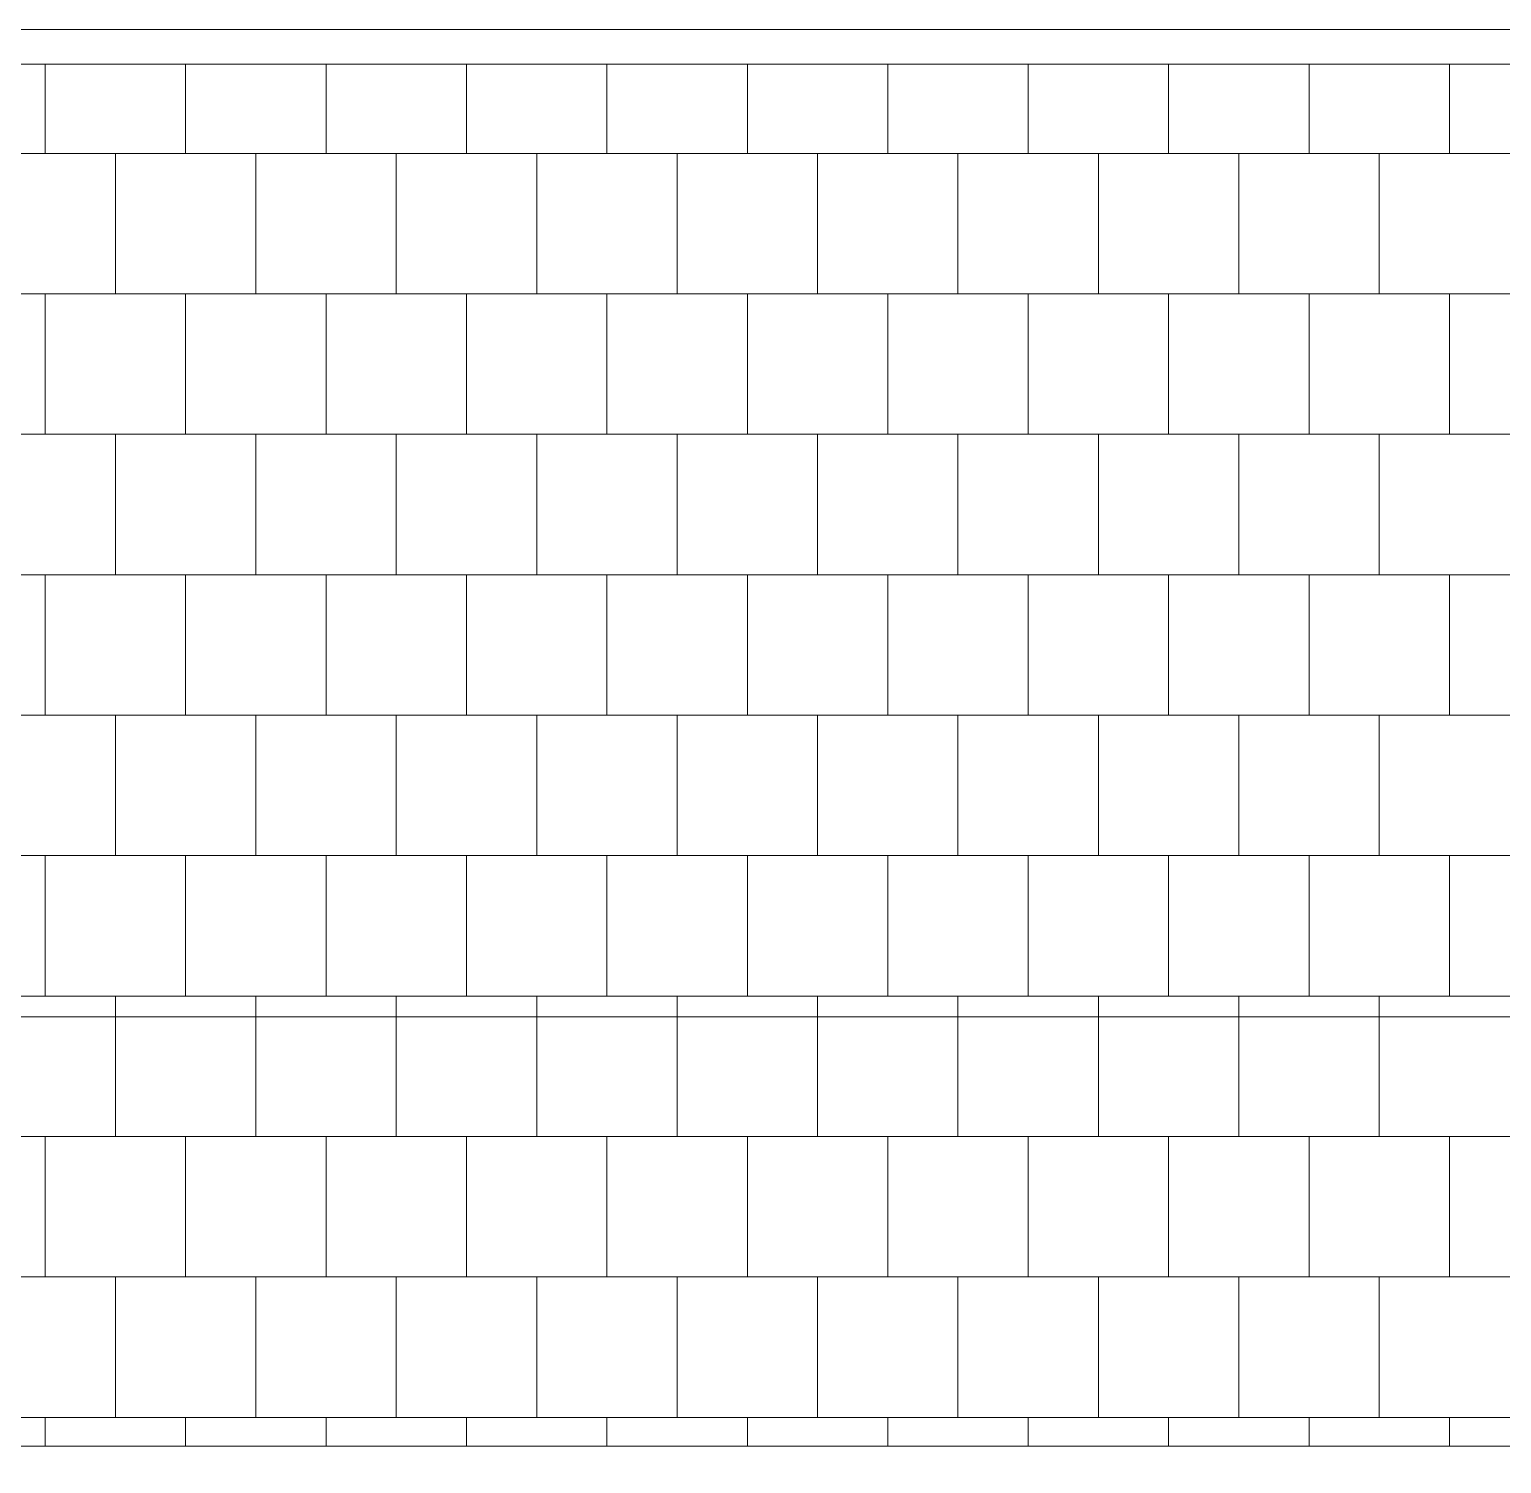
# Model space of a CAD drawing. Header units: metres. Extents: x 149 to 429, y -3 to 162.
# Drawn here: x 367.74 to 374.13, y 86.82 to 93.04 of the extents above; entities that cross this region are included whole.
import ezdxf

# ---------------------------------------------------------------- set-up
doc = ezdxf.new("R2010")
doc.units = ezdxf.units.M
doc.layers.add('1053_ARQ_BASE_MATADOURO_dwg', color=7, linetype='Continuous', lineweight=5, true_color=0x767676)
for name, color, linetype, lineweight in [('A-COTAS', 7, 'Continuous', 9), ('A-ESQ-PORTAS', 7, 'Continuous', 20), ('A-PISO', 7, 'Continuous', 5)]:
    doc.layers.add(name, color=color, linetype=linetype, lineweight=lineweight)

# ---------------------------------------------------------------- blocks, each defined once
blk = doc.blocks.new('1053_ARQ_BASE_MATADOURO_dwg_arq geral tgov-4039641-TÉRREO 1_20 - Dependente 2')
at = {"color": 253, "lineweight": 5, "true_color": 0xaaaaaa}
blk.add_line((47.2593, 9.7059), (23.9972, 9.7059), dxfattribs=at)
at = {"color": 253, "lineweight": 5, "true_color": 0xaaaaaa, "flags": 128}
blk.add_lwpolyline([(23.9972, 3.7065), (62.5, 3.7065), (62.5, 3.5558), (23.9972, 3.5558), (23.9972, 3.7065), (23.9972, 9.8559), (47.2592, 9.8559)], dxfattribs=at)
at = {"layer": 'A-COTAS', "color": 253, "true_color": 0xaaaaaa}
blk.add_line((60.9375, 5.5707), (24.0597, 5.5707), dxfattribs=at)
at = {"layer": 'A-ESQ-PORTAS', "color": 253, "true_color": 0xaaaaaa, "flags": 128}
blk.add_lwpolyline([(23.9972, 0.8597), (23.9972, 3.7065), (39.8493, 3.7065)], dxfattribs=at)
at = {"layer": 'A-PISO', "color": 253, "true_color": 0xaaaaaa}
for p, q in [((31.1916, 9.3182), (31.1916, 9.7059)), ((31.8012, 9.3182), (31.8012, 9.7059)), ((32.4108, 9.3182), (32.4108, 9.7059)), ((33.0204, 9.3182), (33.0204, 9.7059)), ((33.63, 9.3182), (33.63, 9.7059)), ((34.2396, 9.3182), (34.2396, 9.7059)), ((34.8492, 9.3182), (34.8492, 9.7059)), ((35.4588, 9.3182), (35.4588, 9.7059)), ((36.0684, 9.3182), (36.0684, 9.7059)), ((36.678, 9.3182), (36.678, 9.7059)), ((37.2876, 9.3182), (37.2876, 9.7059)), ((23.9972, 9.3182), (62.5, 9.3182)), ((31.4964, 8.7086), (31.4964, 9.3182)), ((32.106, 8.7086), (32.106, 9.3182)), ((32.7156, 8.7086), (32.7156, 9.3182)), ((33.3252, 8.7086), (33.3252, 9.3182)), ((33.9348, 8.7086), (33.9348, 9.3182)), ((34.5444, 8.7086), (34.5444, 9.3182)), ((35.154, 8.7086), (35.154, 9.3182)), ((35.7636, 8.7086), (35.7636, 9.3182)), ((36.3732, 8.7086), (36.3732, 9.3182)), ((36.9828, 8.7086), (36.9828, 9.3182)), ((23.9972, 8.7086), (62.5, 8.7086)), ((31.1916, 8.099), (31.1916, 8.7086)), ((31.8012, 8.099), (31.8012, 8.7086)), ((32.4108, 8.099), (32.4108, 8.7086)), ((33.0204, 8.099), (33.0204, 8.7086)), ((33.63, 8.099), (33.63, 8.7086)), ((34.2396, 8.099), (34.2396, 8.7086)), ((34.8492, 8.099), (34.8492, 8.7086)), ((35.4588, 8.099), (35.4588, 8.7086)), ((36.0684, 8.099), (36.0684, 8.7086)), ((36.678, 8.099), (36.678, 8.7086)), ((37.2876, 8.099), (37.2876, 8.7086)), ((23.9972, 8.099), (62.5, 8.099)), ((31.4964, 7.4894), (31.4964, 8.099)), ((32.106, 7.4894), (32.106, 8.099)), ((32.7156, 7.4894), (32.7156, 8.099)), ((33.3252, 7.4894), (33.3252, 8.099)), ((33.9348, 7.4894), (33.9348, 8.099)), ((34.5444, 7.4894), (34.5444, 8.099)), ((35.154, 7.4894), (35.154, 8.099)), ((35.7636, 7.4894), (35.7636, 8.099)), ((36.3732, 7.4894), (36.3732, 8.099)), ((36.9828, 7.4894), (36.9828, 8.099)), ((23.9972, 7.4894), (62.5, 7.4894)), ((31.1916, 6.8798), (31.1916, 7.4894)), ((31.8012, 6.8798), (31.8012, 7.4894)), ((32.4108, 6.8798), (32.4108, 7.4894)), ((33.0204, 6.8798), (33.0204, 7.4894)), ((33.63, 6.8798), (33.63, 7.4894)), ((34.2396, 6.8798), (34.2396, 7.4894)), ((34.8492, 6.8798), (34.8492, 7.4894)), ((35.4588, 6.8798), (35.4588, 7.4894)), ((36.0684, 6.8798), (36.0684, 7.4894)), ((36.678, 6.8798), (36.678, 7.4894)), ((37.2876, 6.8798), (37.2876, 7.4894)), ((23.9972, 6.8798), (62.5, 6.8798)), ((31.4964, 6.2702), (31.4964, 6.8798)), ((32.106, 6.2702), (32.106, 6.8798)), ((32.7156, 6.2702), (32.7156, 6.8798)), ((33.3252, 6.2702), (33.3252, 6.8798)), ((33.9348, 6.2702), (33.9348, 6.8798)), ((34.5444, 6.2702), (34.5444, 6.8798)), ((35.154, 6.2702), (35.154, 6.8798)), ((35.7636, 6.2702), (35.7636, 6.8798)), ((36.3732, 6.2702), (36.3732, 6.8798)), ((36.9828, 6.2702), (36.9828, 6.8798)), ((23.9972, 6.2702), (62.5, 6.2702)), ((31.1916, 5.6606), (31.1916, 6.2702)), ((31.8012, 5.6606), (31.8012, 6.2702)), ((32.4108, 5.6606), (32.4108, 6.2702)), ((33.0204, 5.6606), (33.0204, 6.2702)), ((33.63, 5.6606), (33.63, 6.2702)), ((34.2396, 5.6606), (34.2396, 6.2702)), ((34.8492, 5.6606), (34.8492, 6.2702)), ((35.4588, 5.6606), (35.4588, 6.2702)), ((36.0684, 5.6606), (36.0684, 6.2702)), ((36.678, 5.6606), (36.678, 6.2702)), ((37.2876, 5.6606), (37.2876, 6.2702)), ((23.9972, 5.6606), (62.5, 5.6606)), ((31.4964, 5.051), (31.4964, 5.6606)), ((32.106, 5.051), (32.106, 5.6606)), ((32.7156, 5.051), (32.7156, 5.6606)), ((33.3252, 5.051), (33.3252, 5.6606)), ((33.9348, 5.051), (33.9348, 5.6606)), ((34.5444, 5.051), (34.5444, 5.6606)), ((35.154, 5.051), (35.154, 5.6606)), ((35.7636, 5.051), (35.7636, 5.6606)), ((36.3732, 5.051), (36.3732, 5.6606)), ((36.9828, 5.051), (36.9828, 5.6606)), ((23.9972, 5.051), (62.5, 5.051)), ((31.1916, 4.4414), (31.1916, 5.051)), ((31.8012, 4.4414), (31.8012, 5.051)), ((32.4108, 4.4414), (32.4108, 5.051)), ((33.0204, 4.4414), (33.0204, 5.051)), ((33.63, 4.4414), (33.63, 5.051)), ((34.2396, 4.4414), (34.2396, 5.051)), ((34.8492, 4.4414), (34.8492, 5.051)), ((35.4588, 4.4414), (35.4588, 5.051)), ((36.0684, 4.4414), (36.0684, 5.051)), ((36.678, 4.4414), (36.678, 5.051)), ((37.2876, 4.4414), (37.2876, 5.051)), ((23.9972, 4.4414), (62.5, 4.4414)), ((31.4964, 3.8318), (31.4964, 4.4414)), ((32.106, 3.8318), (32.106, 4.4414)), ((32.7156, 3.8318), (32.7156, 4.4414)), ((33.3252, 3.8318), (33.3252, 4.4414)), ((33.9348, 3.8318), (33.9348, 4.4414)), ((34.5444, 3.8318), (34.5444, 4.4414)), ((35.154, 3.8318), (35.154, 4.4414)), ((35.7636, 3.8318), (35.7636, 4.4414)), ((36.3732, 3.8318), (36.3732, 4.4414)), ((36.9828, 3.8318), (36.9828, 4.4414)), ((23.9972, 3.8318), (62.5, 3.8318)), ((31.1916, 3.7064), (31.1916, 3.8318)), ((31.8012, 3.7064), (31.8012, 3.8318)), ((32.4108, 3.7064), (32.4108, 3.8318)), ((33.0204, 3.7064), (33.0204, 3.8318)), ((33.63, 3.7063), (33.63, 3.8318)), ((34.2396, 3.7063), (34.2396, 3.8318)), ((34.8492, 3.7063), (34.8492, 3.8318)), ((35.4588, 3.7063), (35.4588, 3.8318)), ((36.0684, 3.7063), (36.0684, 3.8318)), ((36.678, 3.7063), (36.678, 3.8318)), ((37.2876, 3.7063), (37.2876, 3.8318))]:
    blk.add_line(p, q, dxfattribs=at)
blk = doc.blocks.new('1053_ARQ_BASE_MATADOURO_dwg-3625622-TÉRREO 1_20 - Dependente 2')
blk.add_blockref('1053_ARQ_BASE_MATADOURO_dwg_arq geral tgov-4039641-TÉRREO 1_20 - Dependente 2', (130.2098, 83.186))

msp = doc.modelspace()

# ---------------------------------------------------------------- block references
at = {"layer": '1053_ARQ_BASE_MATADOURO_dwg', "color": 253, "true_color": 0xaaaaaa}
msp.add_blockref('1053_ARQ_BASE_MATADOURO_dwg-3625622-TÉRREO 1_20 - Dependente 2', (206.405, 0), dxfattribs=at)

doc.saveas('drawing.dxf')
